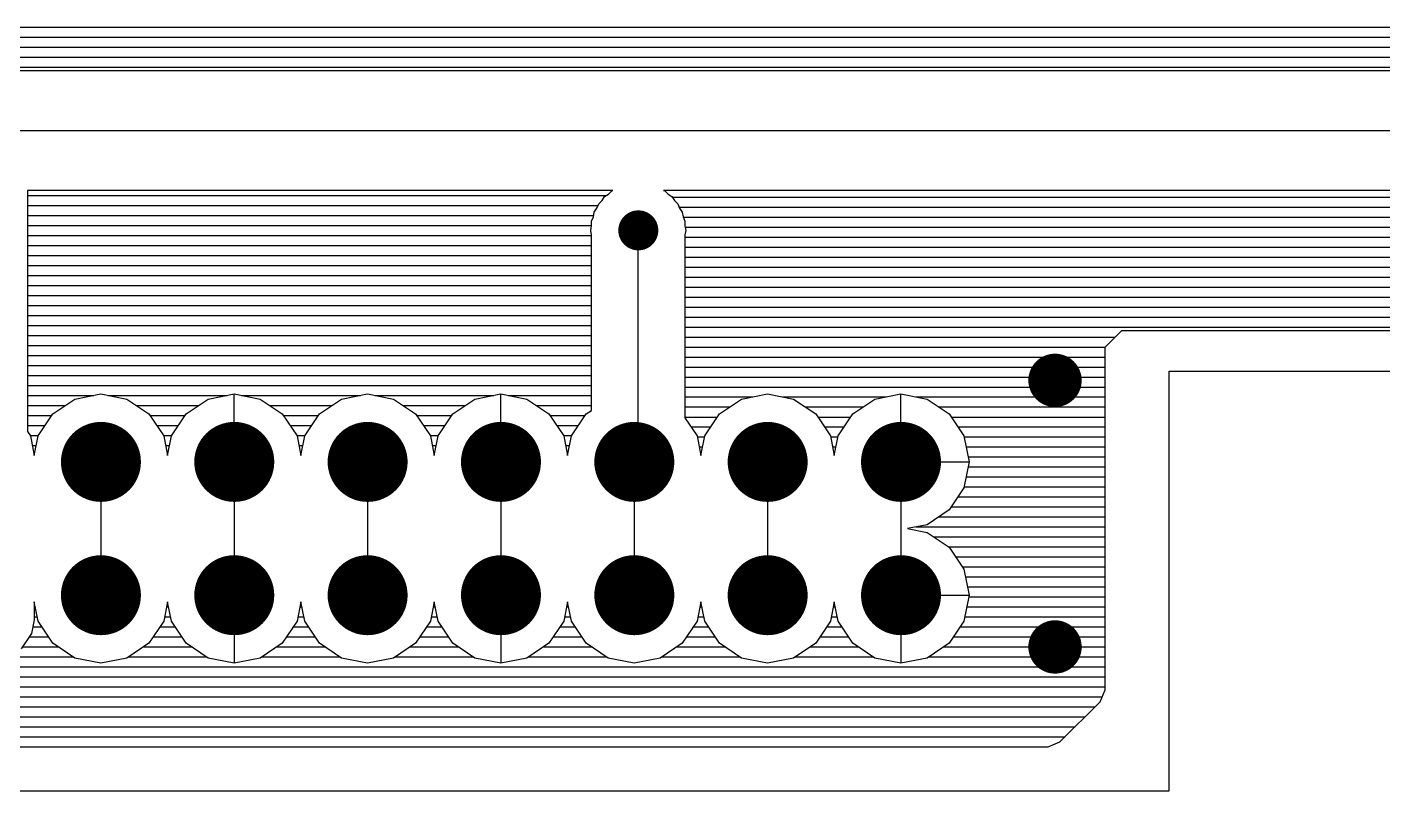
# Model space of a CAD drawing. Extents: x 295 to 953, y 10 to 290.
# Drawn here: x 706.7 to 773.9, y 71 to 108.8 of the extents above; entities that cross this region are included whole.
import ezdxf

# ---------------------------------------------------------------- set-up
doc = ezdxf.new("R2010")
doc.units = 0
doc.header["$LTSCALE"] = 5
doc.header["$MEASUREMENT"] = 0
doc.layers.get('0').update_dxf_attribs({"linetype": 'CONTINUOUS', "lineweight": 25})

msp = doc.modelspace()

# ---------------------------------------------------------------- linework, layer by layer
for p, q in [((698.26, 108.841), (841.904, 108.841)), ((698.201, 108.346), (841.408, 108.346)), ((698.102, 107.85), (840.913, 107.85)), ((697.494, 106.86), (839.922, 106.86)), ((697.824, 107.355), (840.418, 107.355)), ((697.362, 106.695), (839.757, 106.695)), ((703.761, 103.723), (840.992, 103.723)), ((735.718, 100.751), (706.733, 100.751)), ((706.733, 100.751), (706.733, 88.798)), ((735.5, 100.566), (735.665, 100.731)), ((735.665, 100.731), (735.718, 100.751)), ((831.549, 100.751), (738.234, 100.751)), ((738.234, 100.751), (738.287, 100.731)), ((738.287, 100.731), (738.452, 100.566)), ((706.733, 100.5), (735.408, 100.5)), ((734.925, 99.866), (735.018, 100.084)), ((735.018, 100.084), (735.183, 100.243)), ((735.183, 100.243), (735.308, 100.441)), ((735.308, 100.441), (735.5, 100.566)), ((738.452, 100.566), (738.643, 100.441)), ((738.643, 100.441), (738.769, 100.243)), ((738.65, 100.421), (830.314, 100.421)), ((738.769, 100.243), (738.934, 100.084)), ((738.934, 100.084), (739.027, 99.866)), ((706.733, 100.005), (734.985, 100.005)), ((706.733, 99.509), (734.767, 99.509)), ((734.668, 99.232), (734.754, 99.443)), ((734.754, 99.443), (734.8, 99.675)), ((734.8, 99.675), (734.925, 99.866)), ((739, 99.926), (829.574, 99.926)), ((739.027, 99.866), (739.152, 99.675)), ((739.152, 99.675), (739.198, 99.443)), ((739.198, 99.443), (739.291, 99.232)), ((739.205, 99.43), (829.085, 99.43)), ((706.733, 99.014), (734.668, 99.014)), ((734.622, 98.77), (734.668, 99.001)), ((734.668, 98.545), (734.622, 98.77)), ((734.668, 99.001), (734.668, 99.232)), ((736.979, 87.497), (736.979, 98.77)), ((739.291, 99.232), (739.291, 99.001)), ((739.291, 99.001), (739.33, 98.77)), ((739.33, 98.77), (739.291, 98.545)), ((739.297, 98.935), (828.755, 98.935)), ((706.733, 98.519), (734.668, 98.519)), ((734.668, 89.854), (734.668, 98.545)), ((739.291, 98.545), (739.291, 89.491)), ((739.291, 98.44), (828.471, 98.44)), ((706.733, 98.024), (734.668, 98.024)), ((706.733, 97.528), (734.668, 97.528)), ((739.291, 97.944), (828.372, 97.944)), ((739.291, 97.449), (828.273, 97.449)), ((706.733, 97.033), (734.668, 97.033)), ((739.291, 96.954), (828.24, 96.954)), ((706.733, 96.538), (734.668, 96.538)), ((706.733, 96.042), (734.668, 96.042)), ((739.291, 96.458), (828.339, 96.458)), ((706.733, 95.547), (734.668, 95.547)), ((739.291, 95.963), (828.438, 95.963)), ((739.291, 95.468), (828.643, 95.468)), ((706.733, 95.052), (734.668, 95.052)), ((739.291, 94.973), (828.973, 94.973)), ((706.733, 94.556), (734.668, 94.556)), ((706.733, 94.061), (734.668, 94.061)), ((739.291, 94.477), (829.323, 94.477)), ((706.733, 93.566), (734.668, 93.566)), ((739.291, 93.982), (830.063, 93.982)), ((739.291, 93.487), (760.582, 93.487)), ((760.093, 92.991), (760.919, 93.817)), ((760.919, 93.817), (830.314, 93.817)), ((706.733, 93.071), (734.668, 93.071)), ((739.291, 92.991), (760.093, 92.991)), ((760.093, 75.999), (760.093, 92.991)), ((706.733, 92.575), (734.668, 92.575)), ((706.733, 92.08), (734.668, 92.08)), ((739.291, 92.496), (760.093, 92.496)), ((739.291, 92.001), (760.093, 92.001)), ((706.733, 91.585), (734.668, 91.585)), ((739.291, 91.505), (760.093, 91.505)), ((763.276, 91.796), (820.474, 91.796)), ((763.276, 71), (763.276, 91.796)), ((706.733, 91.089), (734.668, 91.089)), ((709.077, 90.409), (710.365, 90.667)), ((710.365, 90.667), (711.653, 90.409)), ((715.681, 90.409), (716.969, 90.667)), ((716.969, 88.468), (716.969, 90.667)), ((716.969, 90.667), (718.257, 90.409)), ((722.285, 90.409), (723.573, 90.667)), ((723.573, 90.667), (724.861, 90.409)), ((728.889, 90.409), (730.177, 90.667)), ((730.177, 88.468), (730.177, 90.667)), ((730.177, 90.667), (731.465, 90.409)), ((739.291, 91.01), (760.093, 91.01)), ((742.097, 90.409), (743.385, 90.667)), ((743.385, 90.667), (744.673, 90.409)), ((748.701, 90.409), (749.989, 90.667)), ((749.989, 88.468), (749.989, 90.667)), ((749.989, 90.667), (751.277, 90.409)), ((706.733, 90.594), (710.015, 90.594)), ((706.733, 90.099), (708.615, 90.099)), ((707.981, 89.683), (709.077, 90.409)), ((710.715, 90.594), (716.619, 90.594)), ((711.653, 90.409), (712.743, 89.683)), ((712.115, 90.099), (715.219, 90.099)), ((714.585, 89.683), (715.681, 90.409)), ((717.319, 90.594), (723.223, 90.594)), ((718.257, 90.409), (719.347, 89.683)), ((718.719, 90.099), (721.823, 90.099)), ((721.189, 89.683), (722.285, 90.409)), ((723.923, 90.594), (729.827, 90.594)), ((724.861, 90.409), (725.951, 89.683)), ((725.323, 90.099), (728.427, 90.099)), ((727.793, 89.683), (728.889, 90.409)), ((730.527, 90.594), (734.668, 90.594)), ((731.465, 90.409), (732.555, 89.683)), ((731.927, 90.099), (734.668, 90.099)), ((739.291, 90.515), (742.632, 90.515)), ((739.291, 90.02), (741.516, 90.02)), ((741.001, 89.683), (742.097, 90.409)), ((744.138, 90.515), (749.236, 90.515)), ((744.673, 90.409), (745.763, 89.683)), ((745.254, 90.02), (748.12, 90.02)), ((747.605, 89.683), (748.701, 90.409)), ((750.742, 90.515), (760.093, 90.515)), ((751.277, 90.409), (752.367, 89.683)), ((751.858, 90.02), (760.093, 90.02)), ((706.733, 89.603), (707.935, 89.603)), ((707.255, 88.586), (707.981, 89.683)), ((712.743, 89.683), (713.476, 88.586)), ((712.795, 89.603), (714.539, 89.603)), ((713.859, 88.586), (714.585, 89.683)), ((719.347, 89.683), (720.08, 88.586)), ((719.399, 89.603), (721.143, 89.603)), ((720.463, 88.586), (721.189, 89.683)), ((725.951, 89.683), (726.684, 88.586)), ((726.003, 89.603), (727.747, 89.603)), ((727.067, 88.586), (727.793, 89.683)), ((732.555, 89.683), (733.288, 88.586)), ((732.607, 89.603), (734.351, 89.603)), ((733.671, 88.586), (734.397, 89.683)), ((734.397, 89.683), (734.668, 89.854)), ((739.291, 89.524), (740.902, 89.524)), ((739.291, 89.491), (739.892, 88.586)), ((740.275, 88.586), (741.001, 89.683)), ((745.763, 89.683), (746.496, 88.586)), ((745.868, 89.524), (747.506, 89.524)), ((746.879, 88.586), (747.605, 89.683)), ((752.367, 89.683), (753.1, 88.586)), ((752.472, 89.524), (760.093, 89.524)), ((706.733, 89.108), (707.605, 89.108)), ((706.733, 88.798), (706.872, 88.586)), ((713.126, 89.108), (714.209, 89.108)), ((719.73, 89.108), (720.813, 89.108)), ((726.334, 89.108), (727.417, 89.108)), ((732.938, 89.108), (734.021, 89.108)), ((739.594, 89.029), (740.572, 89.029)), ((746.198, 89.029), (747.176, 89.029)), ((752.802, 89.029), (760.093, 89.029)), ((706.852, 88.613), (707.274, 88.613)), ((706.872, 88.586), (707.063, 87.622)), ((706.964, 88.118), (707.162, 88.118)), ((707.063, 87.622), (707.255, 88.586)), ((713.456, 88.613), (713.878, 88.613)), ((713.476, 88.586), (713.667, 87.622)), ((713.568, 88.118), (713.766, 88.118)), ((713.667, 87.622), (713.859, 88.586)), ((720.06, 88.613), (720.482, 88.613)), ((720.08, 88.586), (720.271, 87.622)), ((720.172, 88.118), (720.37, 88.118)), ((720.271, 87.622), (720.463, 88.586)), ((726.664, 88.613), (727.086, 88.613)), ((726.684, 88.586), (726.875, 87.622)), ((726.776, 88.118), (726.974, 88.118)), ((726.875, 87.622), (727.067, 88.586)), ((733.268, 88.613), (733.69, 88.613)), ((733.288, 88.586), (733.479, 87.622)), ((733.38, 88.118), (733.578, 88.118)), ((733.479, 87.622), (733.671, 88.586)), ((739.892, 88.586), (740.083, 87.622)), ((739.905, 88.534), (740.261, 88.534)), ((739.997, 88.038), (740.162, 88.038)), ((740.083, 87.622), (740.275, 88.586)), ((746.496, 88.586), (746.687, 87.622)), ((746.509, 88.534), (746.865, 88.534)), ((746.601, 88.038), (746.766, 88.038)), ((746.687, 87.622), (746.879, 88.586)), ((753.1, 88.586), (753.357, 87.299)), ((753.113, 88.534), (760.093, 88.534)), ((753.205, 88.038), (760.093, 88.038)), ((710.365, 87.299), (710.365, 80.695)), ((716.969, 87.299), (716.969, 80.695)), ((723.573, 87.299), (723.573, 80.695)), ((730.177, 87.299), (730.177, 80.695)), ((736.781, 87.299), (736.979, 87.497)), ((736.781, 87.299), (736.781, 80.695)), ((743.385, 87.299), (743.385, 80.695)), ((749.989, 87.299), (749.989, 80.695)), ((751.158, 87.299), (753.357, 87.299)), ((753.357, 87.299), (753.1, 86.011)), ((753.304, 87.543), (760.093, 87.543)), ((753.304, 87.048), (760.093, 87.048)), ((753.1, 86.011), (752.367, 84.921)), ((753.106, 86.057), (760.093, 86.057)), ((753.205, 86.552), (760.093, 86.552)), ((752.802, 85.562), (760.093, 85.562)), ((752.367, 84.921), (751.277, 84.188)), ((752.472, 85.067), (760.093, 85.067)), ((751.277, 84.188), (750.313, 83.997)), ((750.313, 83.997), (751.277, 83.805)), ((750.722, 84.076), (760.093, 84.076)), ((751.851, 84.571), (760.093, 84.571)), ((751.277, 83.805), (752.367, 83.079)), ((751.614, 83.581), (760.093, 83.581)), ((752.353, 83.085), (760.093, 83.085)), ((752.367, 83.079), (753.1, 81.982)), ((752.69, 82.59), (760.093, 82.59)), ((753.027, 82.095), (760.093, 82.095)), ((753.1, 81.982), (753.357, 80.695)), ((753.172, 81.599), (760.093, 81.599)), ((751.158, 80.695), (753.357, 80.695)), ((753.357, 80.695), (753.1, 79.407)), ((753.271, 81.104), (760.093, 81.104)), ((753.337, 80.609), (760.093, 80.609)), ((707.255, 79.407), (707.063, 80.371)), ((707.063, 80.371), (707.063, 79.48)), ((707.063, 80.114), (707.116, 80.114)), ((713.667, 80.371), (713.476, 79.407)), ((713.614, 80.114), (713.72, 80.114)), ((713.859, 79.407), (713.667, 80.371)), ((720.271, 80.371), (720.08, 79.407)), ((720.218, 80.114), (720.324, 80.114)), ((720.463, 79.407), (720.271, 80.371)), ((726.875, 80.371), (726.684, 79.407)), ((726.822, 80.114), (726.928, 80.114)), ((727.067, 79.407), (726.875, 80.371)), ((733.479, 80.371), (733.288, 79.407)), ((733.426, 80.114), (733.532, 80.114)), ((733.671, 79.407), (733.479, 80.371)), ((740.083, 80.371), (739.892, 79.407)), ((740.03, 80.114), (740.136, 80.114)), ((740.275, 79.407), (740.083, 80.371)), ((746.687, 80.371), (746.496, 79.407)), ((746.634, 80.114), (746.74, 80.114)), ((746.879, 79.407), (746.687, 80.371)), ((753.238, 80.114), (760.093, 80.114)), ((707.063, 79.48), (706.931, 78.806)), ((707.063, 79.618), (707.215, 79.618)), ((707.981, 78.317), (707.255, 79.407)), ((713.476, 79.407), (712.743, 78.317)), ((713.515, 79.618), (713.819, 79.618)), ((714.585, 78.317), (713.859, 79.407)), ((716.969, 79.526), (716.969, 77.327)), ((720.08, 79.407), (719.347, 78.317)), ((720.119, 79.618), (720.423, 79.618)), ((721.189, 78.317), (720.463, 79.407)), ((726.684, 79.407), (725.951, 78.317)), ((726.723, 79.618), (727.027, 79.618)), ((727.793, 78.317), (727.067, 79.407)), ((730.177, 79.526), (730.177, 77.327)), ((733.288, 79.407), (732.555, 78.317)), ((733.327, 79.618), (733.631, 79.618)), ((734.397, 78.317), (733.671, 79.407)), ((739.892, 79.407), (739.159, 78.317)), ((739.931, 79.618), (740.235, 79.618)), ((741.001, 78.317), (740.275, 79.407)), ((746.496, 79.407), (745.763, 78.317)), ((746.535, 79.618), (746.839, 79.618)), ((747.605, 78.317), (746.879, 79.407)), ((749.989, 79.526), (749.989, 77.327)), ((753.1, 79.407), (752.367, 78.317)), ((753.139, 79.618), (760.093, 79.618)), ((706.931, 78.806), (706.416, 78.04)), ((706.812, 78.628), (707.776, 78.628)), ((706.991, 79.123), (707.446, 79.123)), ((712.954, 78.628), (714.38, 78.628)), ((713.284, 79.123), (714.05, 79.123)), ((719.558, 78.628), (720.984, 78.628)), ((719.888, 79.123), (720.654, 79.123)), ((726.162, 78.628), (727.588, 78.628)), ((726.492, 79.123), (727.258, 79.123)), ((732.766, 78.628), (734.192, 78.628)), ((733.096, 79.123), (733.862, 79.123)), ((739.37, 78.628), (740.796, 78.628)), ((739.7, 79.123), (740.466, 79.123)), ((745.974, 78.628), (747.4, 78.628)), ((746.304, 79.123), (747.07, 79.123)), ((752.578, 78.628), (760.093, 78.628)), ((752.908, 79.123), (760.093, 79.123)), ((706.482, 78.132), (708.252, 78.132)), ((709.077, 77.584), (707.981, 78.317)), ((712.743, 78.317), (711.653, 77.584)), ((712.478, 78.132), (714.856, 78.132)), ((715.681, 77.584), (714.585, 78.317)), ((719.347, 78.317), (718.257, 77.584)), ((719.082, 78.132), (721.46, 78.132)), ((722.285, 77.584), (721.189, 78.317)), ((725.951, 78.317), (724.861, 77.584)), ((725.686, 78.132), (728.064, 78.132)), ((728.889, 77.584), (727.793, 78.317)), ((732.555, 78.317), (731.465, 77.584)), ((732.29, 78.132), (734.668, 78.132)), ((735.493, 77.584), (734.397, 78.317)), ((739.159, 78.317), (738.069, 77.584)), ((738.894, 78.132), (741.272, 78.132)), ((742.097, 77.584), (741.001, 78.317)), ((745.763, 78.317), (744.673, 77.584)), ((745.498, 78.132), (747.876, 78.132)), ((748.701, 77.584), (747.605, 78.317)), ((752.367, 78.317), (751.277, 77.584)), ((752.102, 78.132), (760.093, 78.132)), ((705.822, 77.637), (708.998, 77.637)), ((710.365, 77.327), (709.077, 77.584)), ((711.653, 77.584), (710.365, 77.327)), ((711.732, 77.637), (715.602, 77.637)), ((716.969, 77.327), (715.681, 77.584)), ((718.257, 77.584), (716.969, 77.327)), ((718.336, 77.637), (722.206, 77.637)), ((723.573, 77.327), (722.285, 77.584)), ((724.861, 77.584), (723.573, 77.327)), ((724.94, 77.637), (728.81, 77.637)), ((730.177, 77.327), (728.889, 77.584)), ((731.465, 77.584), (730.177, 77.327)), ((731.544, 77.637), (735.414, 77.637)), ((736.781, 77.327), (735.493, 77.584)), ((738.069, 77.584), (736.781, 77.327)), ((738.148, 77.637), (742.018, 77.637)), ((743.385, 77.327), (742.097, 77.584)), ((744.673, 77.584), (743.385, 77.327)), ((744.752, 77.637), (748.622, 77.637)), ((749.989, 77.327), (748.701, 77.584)), ((751.277, 77.584), (749.989, 77.327)), ((751.356, 77.637), (760.093, 77.637)), ((555.363, 77.142), (760.093, 77.142)), ((555.442, 76.646), (760.093, 76.646)), ((555.693, 76.151), (760.093, 76.151)), ((759.849, 75.418), (760.093, 75.999)), ((556.188, 75.656), (759.948, 75.656)), ((757.855, 73.424), (759.849, 75.418)), ((556.683, 75.161), (759.598, 75.161)), ((557.179, 74.665), (759.103, 74.665)), ((557.674, 74.17), (758.607, 74.17)), ((558.169, 73.675), (758.112, 73.675)), ((757.273, 73.179), (757.855, 73.424)), ((597.47, 73.179), (757.273, 73.179)), ((529.277, 71), (763.276, 71))]:
    msp.add_line(p, q)
for points, const_width in [([(736.484, 98.77, 1), (737.475, 98.77, 1)], 0.991), ([(756.956, 91.34, 1), (758.277, 91.34, 1)], 1.321), ([(709.375, 87.299, 1), (711.356, 87.299, 1)], 1.981), ([(715.979, 87.299, 1), (717.96, 87.299, 1)], 1.981), ([(722.583, 87.299, 1), (724.564, 87.299, 1)], 1.981), ([(729.187, 87.299, 1), (731.168, 87.299, 1)], 1.981), ([(735.791, 87.299, 1), (737.772, 87.299, 1)], 1.981), ([(742.395, 87.299, 1), (744.376, 87.299, 1)], 1.981), ([(748.999, 87.299, 1), (750.98, 87.299, 1)], 1.981), ([(709.375, 80.695, 1), (711.356, 80.695, 1)], 1.981), ([(715.979, 80.695, 1), (717.96, 80.695, 1)], 1.981), ([(722.583, 80.695, 1), (724.564, 80.695, 1)], 1.981), ([(729.187, 80.695, 1), (731.168, 80.695, 1)], 1.981), ([(735.791, 80.695, 1), (737.772, 80.695, 1)], 1.981), ([(742.395, 80.695, 1), (744.376, 80.695, 1)], 1.981), ([(748.999, 80.695, 1), (750.98, 80.695, 1)], 1.981), ([(756.956, 78.132, 1), (758.277, 78.132, 1)], 1.321)]:
    msp.add_lwpolyline(points, format="xyb", close=True, dxfattribs=dict(const_width=const_width))

doc.saveas('drawing.dxf')
